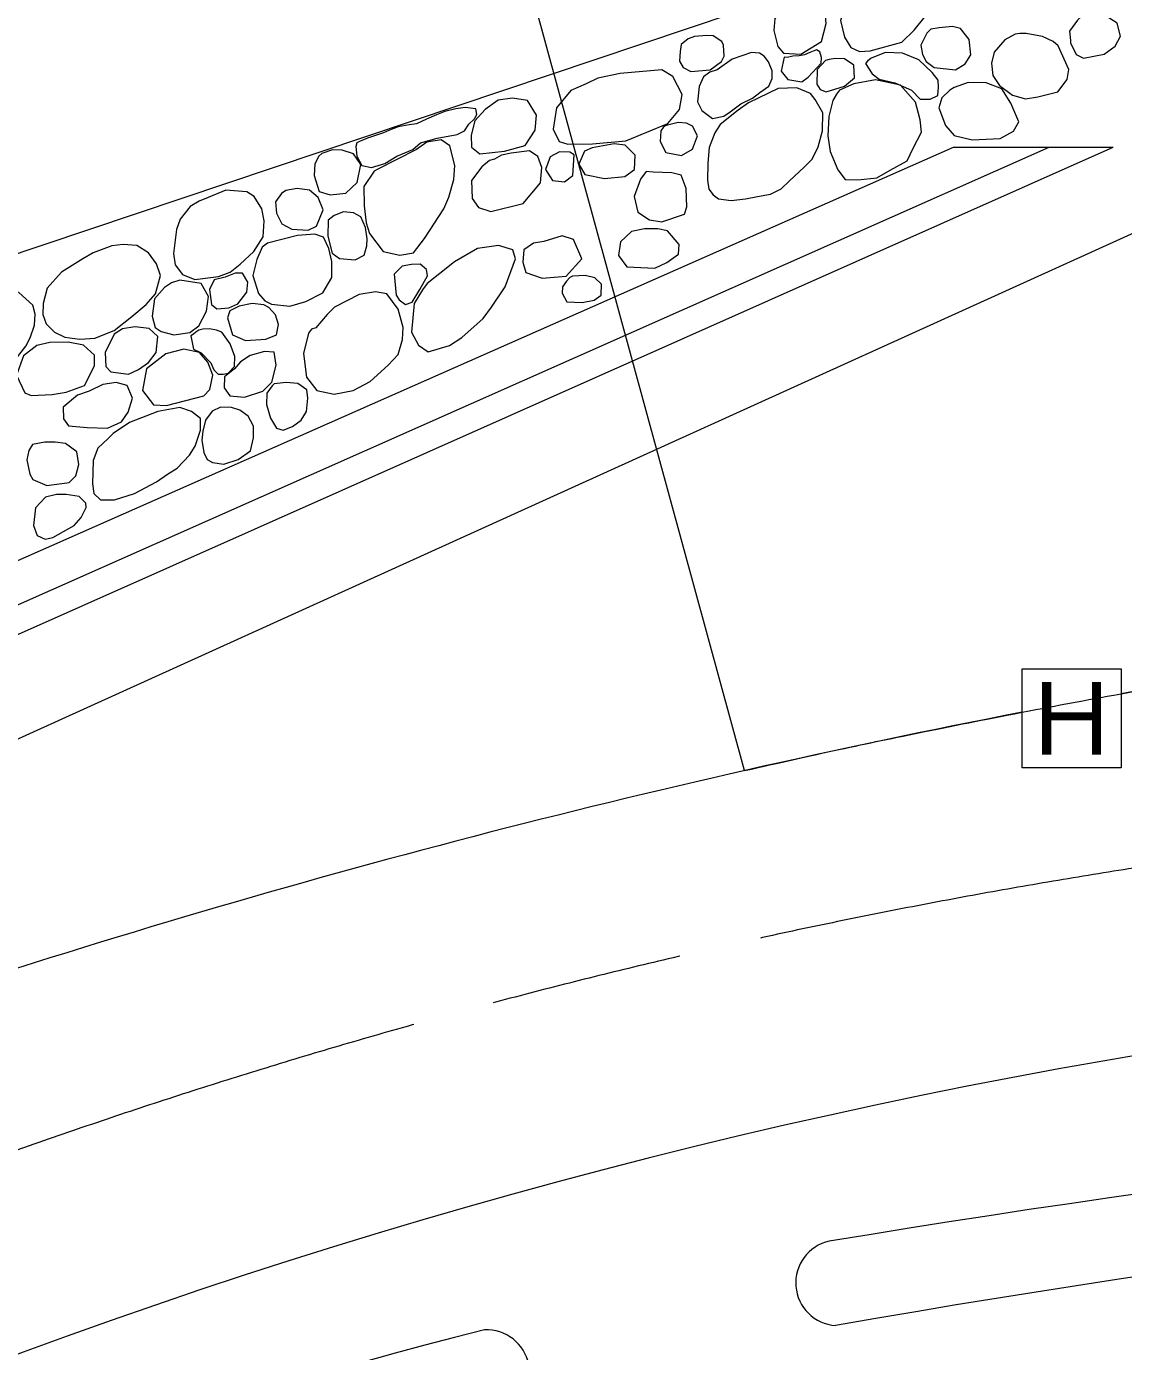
# Model space of a CAD drawing. Units: millimetres at full size, sheet at 1:1000; details may follow other scales. Extents: x 40000 to 680000, y 20000 to 380000.
# Drawn here: x 177386 to 197342, y 295558 to 319656 of the extents above; entities that cross this region are included whole.
import ezdxf
from ezdxf.enums import TextEntityAlignment as Align

# ---------------------------------------------------------------- set-up
doc = ezdxf.new("R2010")
doc.units = ezdxf.units.MM
doc.header["$LTSCALE"] = 1000
doc.linetypes.add('CHAIN', pattern=[18.5, 12, -1.5, 3.5, -1.5])
for name, color, linetype, lineweight in [('M-BMK', 2, 'CHAIN', 13), ('M-BMK-OTRS', 5, 'Continuous', 13), ('M-WORK', 1, 'Continuous', 13)]:
    doc.layers.add(name, color=color, linetype=linetype, lineweight=lineweight)
doc.styles.add('ＭＳ ゴシック', font='')
doc.styles.get('ＭＳ ゴシック').set_extended_font_data('MS Gothic')

msp = doc.modelspace()

# ---------------------------------------------------------------- linework, layer by layer
at = {"layer": 'M-BMK'}
msp.add_arc((214875, 192869), 112821, 86.8648, 135.27853, dxfattribs=at)
at = {"layer": 'M-BMK-OTRS'}
msp.add_open_spline([(190448, 306122), (191169, 306287), (191353, 306328), (191934, 306455), (192567, 306593), (192923, 306668), (193558, 306798), (194314, 306953), (194738, 307036), (195497, 307183), (196199, 307319), (196593, 307392), (197297, 307521), (198183, 307684), (198678, 307778), (199567, 307928), (200250, 308043), (200635, 308091), (201319, 308195), (202340, 308351), (202910, 308447), (203932, 308593), (204931, 308737), (205493, 308800), (206495, 308923), (208122, 309124), (208642, 309174), (210666, 309391)], degree=3, knots=[0, 0, 0, 0, 1, 1, 1, 2, 2, 2, 3, 3, 3, 4, 4, 4, 5, 5, 5, 6, 6, 6, 7, 7, 7, 8, 8, 8, 9, 9, 9, 9], dxfattribs=at)
at = {"layer": 'M-WORK'}
for p, q in [((171894, 313742), (200437, 323323)), ((190448, 306122), (186247, 321483)), ((120011, 284687), (194251, 317458)), ((122213, 284737), (195992, 317458)), ((122678, 284339), (197153, 317458)), ((194251, 317458), (197153, 317458)), ((172412, 304517), (198689, 316430))]:
    msp.add_line(p, q, dxfattribs=at)
for points in [[(192578, 320452), (192424, 320331), (192348, 320152), (192290, 320043), (192194, 319762), (192265, 319461), (192380, 319276), (192540, 319199), (192731, 319212), (193307, 319372), (193531, 319589), (193735, 319838), (193825, 320043), (193838, 320273), (193735, 320497), (193601, 320670), (193371, 320708), (192693, 320504)], [(191147, 319991), (191001, 319799), (190978, 319580), (191051, 319292), (191156, 319173), (191471, 319150), (191846, 319383), (191933, 319708), (191905, 320046), (191741, 320183), (191467, 320196), (191316, 320119)], [(196503, 319773), (196361, 319572), (196379, 319403), (196375, 319357), (196480, 319147), (196612, 319079), (196987, 319152), (197188, 319298), (197284, 319481), (197225, 319714), (197005, 319855), (196813, 319910), (196585, 319846)], [(193837, 319604), (193762, 319532), (193654, 319317), (193684, 319147), (193752, 319020), (193899, 318912), (194287, 318867), (194460, 318978), (194565, 319138), (194535, 319421), (194379, 319617), (194232, 319653), (193990, 319630)], [(189423, 319434), (189296, 319329), (189279, 319199), (189263, 319023), (189331, 318908), (189472, 318837), (189824, 318866), (190026, 319016), (190075, 319114), (190066, 319313), (190036, 319385), (189876, 319483), (189759, 319489), (189540, 319476)], [(195369, 319516), (195182, 319416), (194990, 319187), (194940, 318986), (194962, 318767), (195086, 318580), (195323, 318406), (195561, 318338), (195785, 318374), (196146, 318466), (196319, 318690), (196347, 318872), (196155, 319302), (196059, 319384), (195867, 319475), (195570, 319526), (195456, 319526)], [(189818, 318825), (189704, 318738), (189622, 318564), (189595, 318286), (189668, 318130), (189864, 317984), (190074, 318025), (190184, 318103), (190380, 318249), (190590, 318354), (190727, 318455), (190887, 318569), (190951, 318711), (190951, 318848), (190883, 319012), (190805, 319117), (190718, 319172), (190577, 319181), (190225, 319062), (189951, 318866)], [(191169, 319097), (191113, 318845), (191237, 318691), (191488, 318649), (191603, 318733), (191843, 318987), (191845, 319090), (191817, 319195), (191756, 319232), (191633, 319185), (191540, 319143), (191439, 319120), (191328, 319115), (191223, 319094)], [(191921, 319039), (191771, 318875), (191761, 318605), (191821, 318509), (191930, 318468), (192268, 318573), (192447, 318719), (192437, 318952), (192264, 319066), (192099, 319071), (191990, 319057)], [(192651, 318980), (192772, 318797), (192895, 318695), (193184, 318632), (193484, 318500), (193643, 318336), (193822, 318336), (193967, 318402), (193976, 318553), (193969, 318679), (193859, 318821), (193619, 319050), (193319, 319171), (193013, 319182), (192750, 319080), (192685, 319026)], [(187288, 318489), (187028, 318176), (186965, 317791), (187073, 317567), (187234, 317514), (187682, 317522), (188291, 317576), (189052, 317890), (189267, 318149), (189311, 318418), (189141, 318749), (188944, 318866), (188183, 318803), (187780, 318713), (187565, 318615)], [(192120, 318426), (192056, 318311), (191979, 318017), (191960, 317665), (192004, 317384), (192145, 317051), (192280, 316872), (192510, 316866), (192855, 316904), (193098, 317045), (193405, 317211), (193514, 317441), (193667, 317736), (193642, 317959), (193559, 318279), (193284, 318586), (192830, 318688), (192433, 318612), (192177, 318497)], [(194182, 318498), (194036, 318357), (193981, 318179), (194104, 317854), (194260, 317672), (194589, 317594), (195096, 317621), (195342, 317754), (195438, 317923), (195292, 318261), (195128, 318521), (194844, 318631), (194516, 318635), (194260, 318544)], [(185732, 318148), (185544, 317942), (185473, 317682), (185482, 317459), (185634, 317342), (186082, 317387), (186458, 317494), (186637, 317772), (186664, 318041), (186502, 318309), (186225, 318354), (185965, 318318)], [(190006, 317874), (189910, 317720), (189807, 317452), (189782, 317170), (189775, 316863), (189801, 316697), (189878, 316595), (189974, 316524), (190204, 316492), (190466, 316524), (190683, 316563), (190920, 316607), (191112, 316703), (191265, 316850), (191534, 317100), (191675, 317241), (191790, 317464), (191867, 317759), (191873, 318085), (191732, 318328), (191649, 318437), (191400, 318539), (191061, 318526), (190517, 318270), (190332, 318136)], [(183394, 317541), (183375, 317473), (183394, 317300), (183486, 317130), (183662, 317091), (183907, 317163), (184122, 317296), (184416, 317417), (184556, 317541), (184859, 317626), (185222, 317691), (185355, 317760), (185434, 317877), (185535, 317975), (185581, 318057), (185561, 318161), (185414, 318177), (185368, 318181), (185199, 318161), (184996, 318112), (184846, 318050), (184660, 317969), (184478, 317884), (184350, 317867), (184148, 317828), (183991, 317770), (183881, 317724), (183587, 317626), (183443, 317564)], [(188928, 317760), (188915, 317564), (189015, 317363), (189303, 317312), (189504, 317427), (189591, 317669), (189504, 317842), (189390, 317897), (189243, 317911), (189047, 317861), (189001, 317849), (188965, 317816)], [(182702, 317296), (182629, 317155), (182620, 316945), (182711, 316652), (182912, 316593), (183195, 316625), (183401, 316817), (183465, 317146), (183337, 317337), (183127, 317406), (182953, 317415), (182761, 317347)], [(183710, 317024), (183522, 316747), (183531, 316397), (183565, 316083), (183623, 315893), (183875, 315561), (184175, 315495), (184426, 315538), (184628, 315802), (184975, 316338), (185069, 316553), (185157, 316870), (185180, 317127), (185086, 317483), (184932, 317597), (184671, 317552), (184479, 317421), (183764, 317056)], [(185809, 317217), (185671, 317104), (185483, 316853), (185496, 316527), (185608, 316364), (185834, 316289), (186423, 316439), (186736, 316815), (186762, 317091), (186686, 317292), (186536, 317392), (186205, 317351), (186026, 317315), (185900, 317243)], [(187081, 317377), (186911, 317287), (186830, 317054), (186956, 316857), (187170, 316830), (187323, 316947), (187349, 317323), (187269, 317368)], [(187678, 317448), (187537, 317391), (187435, 317154), (187544, 316962), (187902, 316892), (188273, 316930), (188446, 317052), (188458, 317314), (188279, 317499), (188075, 317519)], [(188656, 317017), (188556, 316879), (188443, 316566), (188506, 316277), (188719, 316139), (188944, 316102), (189358, 316240), (189396, 316378), (189385, 316711), (189295, 316952), (189125, 316997), (188785, 317006)], [(180366, 316383), (180183, 316150), (180114, 315963), (180059, 315529), (180091, 315319), (180224, 315146), (180448, 315054), (180877, 315109), (181092, 315187), (181275, 315333), (181521, 315566), (181690, 315831), (181709, 316119), (181667, 316338), (181530, 316562), (181393, 316648), (181010, 316676), (180690, 316548), (180525, 316479)], [(182027, 316620), (181913, 316465), (181936, 316259), (182031, 316068), (182210, 315972), (182507, 315953), (182662, 316022), (182781, 316319), (182694, 316547), (182534, 316680), (182310, 316712), (182105, 316671)], [(182872, 316134), (182868, 315841), (182947, 315536), (183082, 315438), (183362, 315410), (183530, 315494), (183579, 315669), (183581, 315792), (183553, 315997), (183467, 316193), (183334, 316268), (183152, 316286), (182980, 316219)], [(188393, 315926), (188192, 315738), (188155, 315488), (188305, 315287), (188819, 315262), (189032, 315362), (189245, 315513), (189258, 315688), (189045, 315939), (188869, 315977), (188631, 315977)], [(178408, 315431), (178023, 315189), (177764, 314894), (177692, 314616), (177683, 314419), (177746, 314249), (177898, 314097), (178086, 314007), (178355, 313971), (178632, 313989), (178981, 314124), (179304, 314383), (179563, 314598), (179734, 314795), (179823, 315126), (179751, 315341), (179608, 315538), (179393, 315673), (179143, 315690), (178937, 315664), (178596, 315538)], [(181574, 315419), (181503, 315125), (181606, 314799), (181721, 314665), (181842, 314607), (182175, 314569), (182469, 314652), (182776, 314812), (182942, 315093), (182942, 315381), (182885, 315618), (182789, 315822), (182629, 315880), (182316, 315854), (181772, 315714), (181676, 315643)], [(186611, 315716), (186432, 315591), (186414, 315367), (186468, 315179), (186764, 315080), (187202, 315116), (187489, 315430), (187337, 315779), (187131, 315850), (186799, 315743)], [(184588, 314866), (184441, 314617), (184390, 314099), (184518, 313862), (184691, 313741), (185081, 313856), (185305, 313997), (185695, 314342), (185842, 314553), (186091, 314918), (186283, 315429), (186232, 315596), (185970, 315672), (185593, 315615), (185170, 315378), (184902, 315161), (184672, 314982)], [(184221, 315297), (184074, 315151), (184111, 314772), (184166, 314685), (184280, 314599), (184399, 314640), (184540, 314873), (184682, 315119), (184664, 315238), (184545, 315334), (184390, 315329)], [(179898, 314907), (179715, 314701), (179674, 314386), (179729, 314181), (179834, 314108), (180067, 314048), (180359, 314089), (180524, 314213), (180661, 314478), (180697, 314747), (180565, 314980), (180176, 315040), (180021, 314994)], [(180799, 315048), (180717, 314870), (180749, 314601), (180849, 314518), (181068, 314537), (181228, 314614), (181393, 314824), (181415, 315007), (181315, 315172), (181183, 315172), (181000, 315099)], [(187211, 315023), (187134, 314921), (187128, 314805), (187218, 314646), (187493, 314633), (187710, 314678), (187838, 314767), (187844, 314972), (187723, 315087), (187550, 315125), (187320, 315112), (187269, 315093)], [(175361, 314097), (175227, 313892), (175150, 313572), (175188, 313380), (175271, 313323), (175623, 313310), (175968, 313316), (176512, 313346), (176955, 313415), (177138, 313536), (177373, 313842), (177451, 313992), (177529, 314225), (177543, 314421), (177502, 314590), (177246, 314819), (177008, 314892), (176720, 314878), (176282, 314855), (176122, 314778), (175848, 314599), (175592, 314380), (175455, 314211)], [(182570, 314148), (182516, 314076), (182427, 313709), (182481, 313280), (182669, 313038), (182982, 312966), (183331, 313038), (183636, 313199), (183967, 313494), (184146, 313691), (184226, 313960), (184235, 314184), (184146, 314515), (183940, 314793), (183734, 314829), (183439, 314784), (182991, 314551), (182857, 314417), (182651, 314175)], [(181087, 314482), (181045, 314359), (181132, 314048), (181370, 313947), (181740, 313970), (181932, 314048), (181973, 314235), (181918, 314409), (181795, 314546), (181703, 314596), (181489, 314619), (181256, 314569)], [(178983, 314060), (178817, 313727), (178830, 313471), (178919, 313376), (179239, 313331), (179425, 313420), (179604, 313542), (179744, 313727), (179776, 314015), (179616, 314162), (179354, 314194), (179130, 314156)], [(180377, 314030), (180425, 313786), (180563, 313720), (180742, 313539), (180791, 313413), (180873, 313334), (180966, 313334), (181052, 313353), (181171, 313474), (181176, 313651), (181092, 313884), (180940, 314094), (180842, 314134), (180714, 314157), (180591, 314152), (180518, 314131), (180469, 314099), (180421, 314059)], [(177576, 313851), (177333, 313666), (177205, 313314), (177358, 312994), (177473, 312943), (177851, 312962), (178106, 313007), (178439, 313129), (178625, 313487), (178625, 313679), (178426, 313858), (178145, 313915), (177812, 313909)], [(179921, 313702), (179570, 313427), (179495, 313038), (179696, 312775), (179934, 312762), (180611, 312938), (180723, 313051), (180774, 313314), (180686, 313552), (180535, 313727), (180247, 313790)], [(180989, 313287), (180984, 313081), (181085, 312939), (181350, 312916), (181688, 313026), (181847, 313186), (181925, 313497), (181889, 313730), (181715, 313743), (181455, 313670), (181281, 313556), (181167, 313428)], [(178311, 312949), (178055, 312732), (178061, 312521), (178151, 312393), (178490, 312361), (178861, 312348), (179116, 312463), (179238, 312642), (179315, 312898), (179219, 313128), (179020, 313179), (178777, 313147), (178528, 313026)], [(181890, 313155), (181858, 313123), (181756, 312989), (181750, 312778), (181826, 312535), (181935, 312349), (182057, 312317), (182223, 312381), (182383, 312496), (182479, 312656), (182504, 312899), (182485, 313046), (182319, 313161), (182108, 313181)], [(178873, 312163), (178685, 311988), (178597, 311762), (178584, 311336), (178609, 311160), (178735, 311048), (178985, 311048), (179349, 311160), (179750, 311374), (179951, 311511), (180126, 311624), (180352, 311862), (180452, 312025), (180552, 312314), (180552, 312527), (180389, 312652), (180176, 312727), (179775, 312652), (179261, 312452), (178960, 312251)], [(180761, 312662), (180641, 312497), (180596, 312298), (180577, 312132), (180609, 311908), (180673, 311780), (180769, 311723), (180974, 311697), (181236, 311780), (181460, 311940), (181517, 312177), (181517, 312388), (181421, 312567), (181268, 312676), (181114, 312727), (180916, 312733)], [(177496, 312054), (177426, 311945), (177394, 311773), (177445, 311511), (177502, 311415), (177758, 311306), (178161, 311363), (178283, 311485), (178340, 311690), (178302, 311920), (178097, 312073), (177905, 312093), (177720, 312093)], [(177733, 311095), (177547, 310903), (177515, 310583), (177579, 310398), (177726, 310334), (177867, 310359), (178251, 310583), (178378, 310724), (178474, 310909), (178468, 310986), (178346, 311108), (178110, 311146), (177931, 311146)], [(195497, 307973), (197297, 307973), (197297, 306173), (195497, 306173)]]:
    msp.add_lwpolyline(points, close=True, dxfattribs=at)
for centre, radius, start, end in [((226328, 147919), 162221, 92.00663, 100.30937), ((226328, 147919), 162221, 100.95623, 108.19352), ((216389, 189727), 112799, 85.63324, 113.29956), ((229420, 72733), 227924, 87.60161, 99.45255), ((229017, 86012), 213238, 87.24992, 99.96815), ((192155, 296805), 776, 102.4167, 266.3317), ((209491, 202034), 96882, 104.20556, 125.34427), ((185750, 295164), 790, 290.5693, 92.4537)]:
    msp.add_arc(centre, radius, start, end, dxfattribs=at)

# ---------------------------------------------------------------- texts
at = {"layer": 'M-WORK', "style": 'ＭＳ ゴシック'}
msp.add_text('Ｈ', height=1320, dxfattribs=at).set_placement((196397, 307073), align=Align.MIDDLE_CENTER)

doc.saveas('drawing.dxf')
